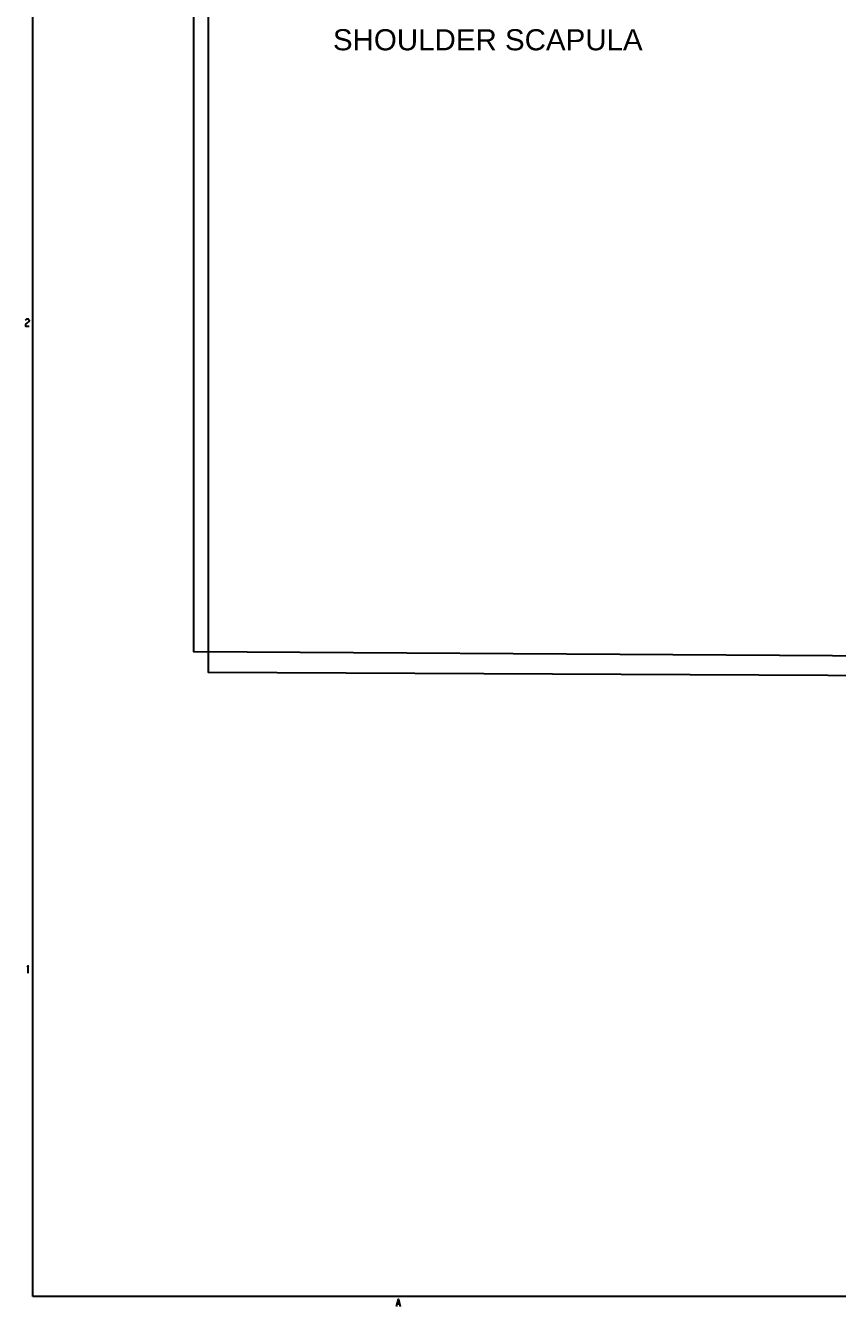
# Model space of a CAD drawing. Header units: millimetres. Extents: x -0.1 to 14.7, y 0.1 to 7.1.
# Drawn here: x 0.135 to 2.682, y 0.093 to 4.114 of the extents above; entities that cross this region are included whole.
import ezdxf

# ---------------------------------------------------------------- set-up
doc = ezdxf.new("R2010")
doc.units = ezdxf.units.MM
for name, color, linetype in [('PDF_Geometry', 7, 'Continuous'), ('PDF_Text', 7, 'Continuous'), ('WIRES', 7, 'Continuous')]:
    doc.layers.add(name, color=color, linetype=linetype)
doc.styles.add('PDF LucidaSans', font='arial.ttf')

msp = doc.modelspace()

# ---------------------------------------------------------------- linework, layer by layer
at = {"layer": 'PDF_Geometry', "color": 8, "lineweight": -3, "true_color": 0x808080}
msp.add_lwpolyline([(0.158, 0.1238), (0.158, 6.3744), (14.6998, 6.3744), (14.6998, 0.1238)], close=True, dxfattribs=at)
for points in [[(0.135, 3.1892), (0.139, 3.1932), (0.1425, 3.1932), (0.1465, 3.1892), (0.1465, 3.1857), (0.139, 3.1799), (0.1368, 3.1778), (0.135, 3.1742), (0.135, 3.1701), (0.1465, 3.1701)], [(0.1433, 1.1393), (0.1433, 1.1622), (0.1394, 1.1572)], [(1.2991, 0.0931), (1.305, 0.1161), (1.3107, 0.0931)], [(1.3009, 0.1007), (1.3089, 0.1007)]]:
    msp.add_lwpolyline(points, dxfattribs=at)
at = {"layer": 'WIRES', "color": 3}
for points in [[(5.6744, 2.059), (0.7084, 2.0835), (0.7084, 5.5757), (3.3048, 5.5757), (3.3048, 5.5757), (3.3048, 5.5757), (3.3048, 5.5757), (8.7437, 5.5757), (8.7437, 5.0104)], [(5.6741, 2.117), (0.6632, 2.1479), (0.6632, 5.5321), (3.2615, 5.5321), (3.2615, 5.5321), (3.2615, 5.5321), (3.2615, 5.5321), (8.7718, 5.5321), (8.7718, 5.0089)]]:
    msp.add_lwpolyline(points, dxfattribs=at)

# ---------------------------------------------------------------- texts
at = {"layer": 'PDF_Text', "color": 54, "true_color": 0x999900, "insert": (1.0993, 4.0691), "char_height": 0.066246, "attachment_point": 4, "style": 'PDF LucidaSans'}
msp.add_mtext('SHOULDER SCAPULA', dxfattribs=at)

doc.saveas('drawing.dxf')
